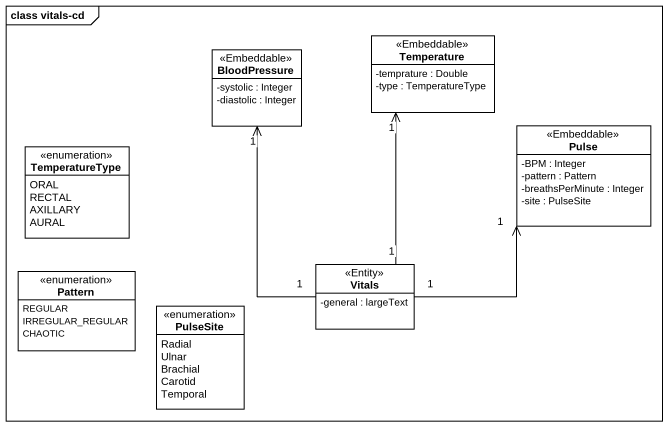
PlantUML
@startuml
mainframe class vitals-cd
hide circle
hide empty members
skinparam classAttributeIconSize 0
class BloodPressure <<Embeddable>> {
  -systolic : Integer
  -diastolic : Integer
}
class Temperature <<Embeddable>> {
  -temprature : Double
  -type : TemperatureType
}
enum TemperatureType {
  ORAL
  RECTAL
  AXILLARY
  AURAL
}
class Pulse <<Embeddable>> {
  -BPM : Integer
  -pattern : Pattern
  -breathsPerMinute : Integer
  -site : PulseSite
}
enum Pattern {
  REGULAR
  IRREGULAR_REGULAR
  CHAOTIC
}
class Vitals <<Entity>> {
  -general : largeText
}
enum PulseSite {
  Radial
  Ulnar
  Brachial
  Carotid
  Temporal
}
Vitals "1" -up-> "1" BloodPressure
Vitals "1" -up-> "1" Temperature
Vitals "1" -right-> "1" Pulse
@enduml
